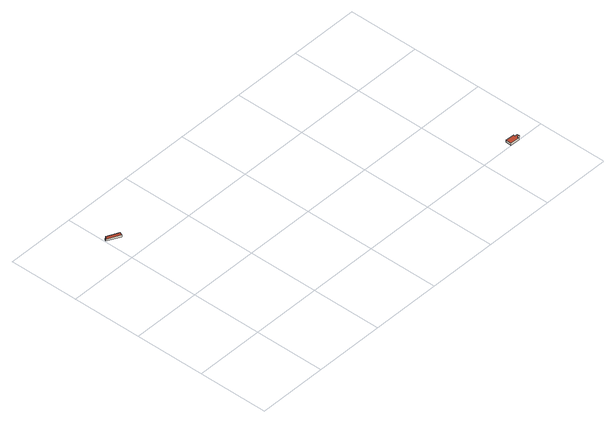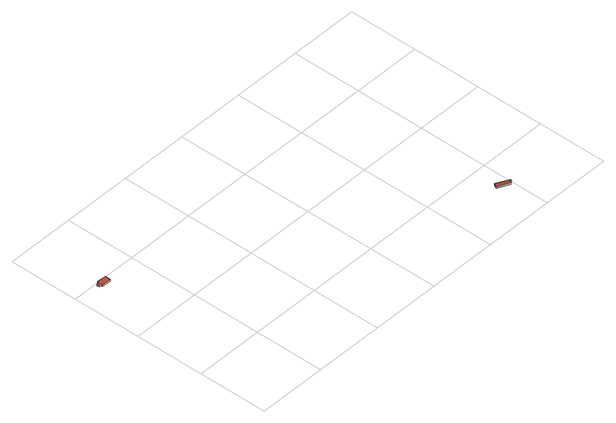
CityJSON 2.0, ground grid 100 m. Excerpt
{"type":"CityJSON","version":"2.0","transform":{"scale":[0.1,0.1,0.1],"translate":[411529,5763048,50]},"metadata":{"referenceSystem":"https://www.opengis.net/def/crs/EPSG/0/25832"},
"CityObjects":{
"building1":{"type":"Building","attributes":{"Gemeindeschluessel":"05515000","Geometrietyp2DReferenz":"3000","function":"51009_1610","roofType":"2100","measuredHeight":3.11},"geometry":[{"type":"Solid","lod":"2","boundaries":[[[[0,1,2,3]],[[4,5,1,0]],[[6,7,5,4]],[[8,9,7,6]],[[10,11,9,8]],[[3,2,11,10]],[[8,6,4,0,3,10]],[[1,5,7,9,11,2]]]],"semantics":{"surfaces":[{"type":"WallSurface"},{"type":"RoofSurface"},{"type":"GroundSurface"}],"values":[[0,0,0,0,0,0,1,2]]}}]},
"building2":{"type":"Building","attributes":{"Gemeindeschluessel":"05515000","Geometrietyp2DReferenz":"3000","function":"31001_1310","roofType":"1000","measuredHeight":3},"geometry":[{"type":"Solid","lod":"2","boundaries":[[[[12,13,14,15]],[[16,17,13,12]],[[18,19,17,16]],[[20,21,19,18]],[[22,23,21,20]],[[24,25,23,22]],[[26,27,25,24]],[[15,14,27,26]],[[24,22,20,18,16,12,15,26]],[[13,17,19,21,23,25,27,14]]]],"semantics":{"surfaces":[{"type":"WallSurface"},{"type":"RoofSurface"},{"type":"GroundSurface"}],"values":[[0,0,0,0,0,0,0,0,1,2]]}}]}
},
"vertices":[
[12,2439,44],[12,2439,15],[4,2421,15],[4,2421,46],[26,2432,44],[26,2432,15],[41,2463,41],[41,2463,15],[212,2381,41],[212,2381,15],[188,2331,46],[188,2331,15],
[4651,30,37],[4651,30,7],[4652,64,7],[4652,64,37],[4616,31,37],[4616,31,7],[4615,3,37],[4615,3,7],[4485,9,37],[4485,9,7],[4489,94,37],[4489,94,7],[4618,89,37],[4618,89,7],[4617,65,37],[4617,65,7]
]}
